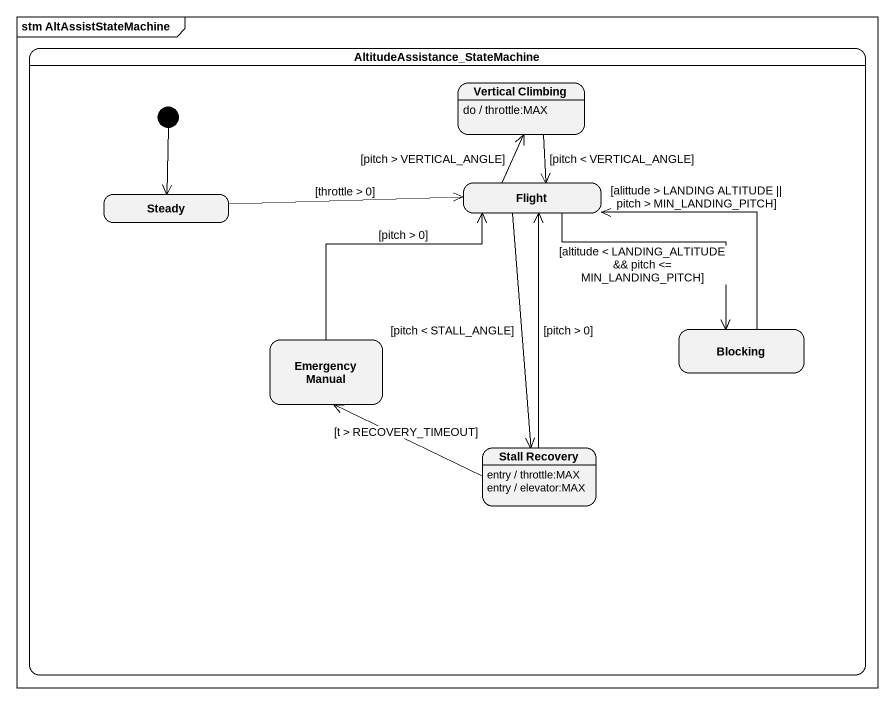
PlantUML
@startuml
mainframe stm AltAssistStateMachine
hide empty description
state "AltitudeAssistance_StateMachine" as AltitudeAssistance {
  state "Vertical Climbing" as Vertical_Climbing
  Vertical_Climbing : do / throttle:MAX
  state Steady
  state Flight
  state "Emergency Manual" as Emergency_Manual
  state Blocking
  state "Stall Recovery" as Stall_Recovery
  Stall_Recovery : entry / throttle:MAX
  Stall_Recovery : entry / elevator:MAX
  [*] --> Steady
}
Vertical_Climbing --> Flight : [pitch < VERTICAL_ANGLE]
Steady -right-> Flight : [throttle > 0]
Flight -up-> Vertical_Climbing : [pitch > VERTICAL_ANGLE]
Flight --> Blocking : [altitude < LANDING_ALTITUDE && pitch <= MIN_LANDING_PITCH]
Flight --> Stall_Recovery : [pitch < STALL_ANGLE]
Emergency_Manual -up-> Flight : [pitch > 0]
Blocking -up-> Flight : [alittude > LANDING ALTITUDE || pitch > MIN_LANDING_PITCH]
Stall_Recovery -up-> Flight : [pitch > 0]
Stall_Recovery -left-> Emergency_Manual : [t > RECOVERY_TIMEOUT]
@enduml
